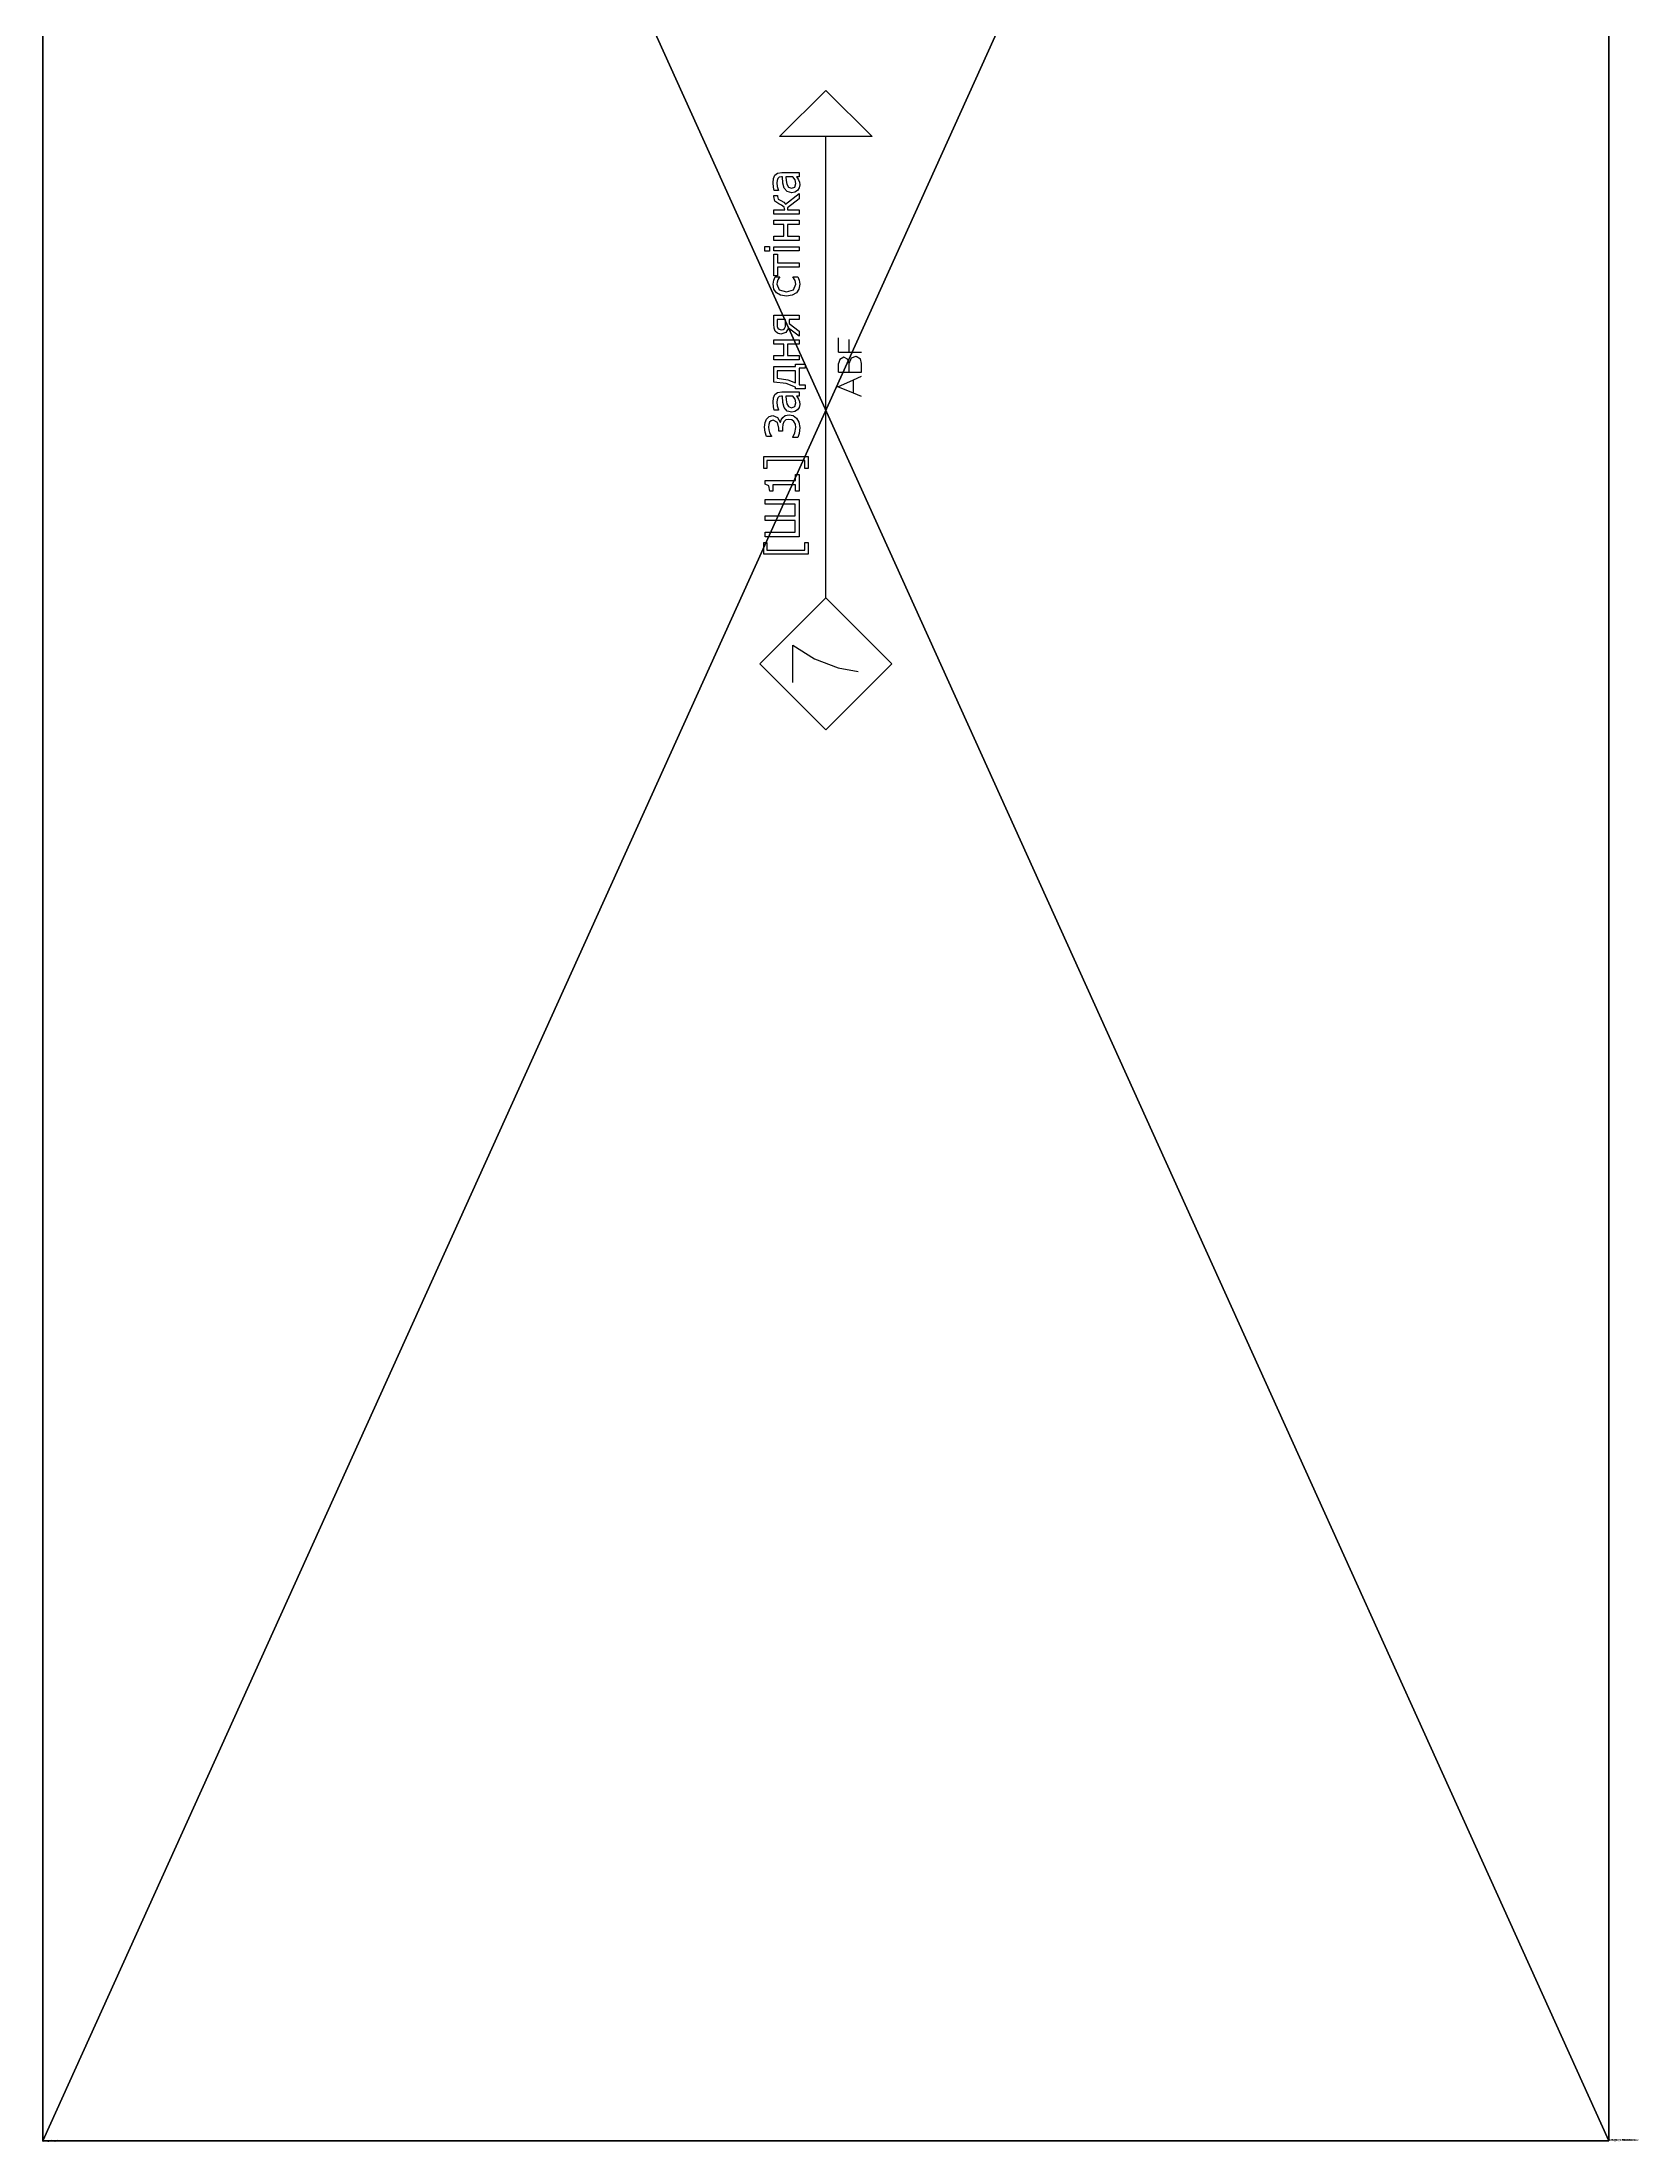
# Model space of a CAD drawing. Header units: millimetres. Extents: x -53597 to 18, y -2458 to 2097.
# Drawn here: x -949 to 18, y -1 to 1271 of the extents above; entities that cross this region are included whole.
import ezdxf

# ---------------------------------------------------------------- set-up
doc = ezdxf.new("R2010")
doc.units = ezdxf.units.MM
doc.header["$LTSCALE"] = 25.4
doc.layers.get('0').update_dxf_attribs({"true_color": 0xffffff})
doc.layers.add('ABF_cuttingLines', color=32, linetype='Continuous', true_color=0xcc6600)
doc.layers.add('ABF_Label', color=253, linetype='Continuous', true_color=0x9999cc)

# ---------------------------------------------------------------- blocks, each defined once
blk = doc.blocks.new('Group438#1')
at = {"layer": 'ABF_Label', "color": 0}
for p, q in [((-55.45, 6.86), (-55.45, 23.92)), ((-55.45, 23.92), (-50.9, 23.92)), ((-50.9, 22.67), (-53.92, 22.67)), ((-53.92, 22.67), (-53.92, 8.11)), ((-50.9, 23.92), (-50.9, 22.67)), ((-48.72, 10.29), (-48.72, 23.33)), ((-48.72, 23.33), (-46.98, 23.33)), ((-46.98, 23.33), (-46.98, 11.8)), ((-42.44, 11.8), (-42.44, 23.33)), ((-42.44, 23.33), (-40.71, 23.33)), ((-40.71, 23.33), (-40.71, 11.8)), ((-36.17, 11.8), (-36.17, 23.33)), ((-36.17, 23.33), (-34.44, 23.33)), ((-34.44, 23.33), (-34.44, 10.29)), ((-31.14, 21.55), (-29.16, 21.94)), ((-31.14, 20.36), (-31.14, 21.55)), ((-28.77, 20.36), (-31.14, 20.36)), ((-29.16, 21.94), (-28.45, 23.38)), ((-28.77, 11.62), (-28.77, 20.36)), ((-28.45, 23.38), (-27.09, 23.38)), ((-27.09, 23.38), (-27.09, 11.62)), ((-22.47, 22.67), (-22.47, 23.92)), ((-22.47, 23.92), (-17.91, 23.92)), ((-19.44, 22.67), (-22.47, 22.67)), ((-19.44, 8.11), (-19.44, 22.67)), ((-17.91, 23.92), (-17.91, 6.86)), ((-10.15, 22.82), (-8.53, 23.33)), ((-10.15, 20.9), (-10.15, 22.82)), ((-10.04, 20.9), (-10.15, 20.9)), ((-9.48, 21.23), (-10.04, 20.9)), ((-8.68, 21.62), (-9.48, 21.23)), ((-7.66, 21.93), (-8.68, 21.62)), ((-8.53, 23.33), (-6.51, 23.57)), ((-8.17, 16.64), (-8.17, 18.1)), ((-8.17, 18.1), (-6.98, 18.1)), ((-6.81, 16.64), (-8.17, 16.64)), ((-6.55, 22.05), (-7.66, 21.93)), ((-6.98, 18.1), (-4.76, 18.65)), ((-5.52, 16.52), (-6.81, 16.64)), ((-5.57, 21.97), (-6.55, 22.05)), ((-6.51, 23.57), (-4.77, 23.4)), ((-4.7, 21.65), (-5.57, 21.97)), ((-4.49, 16.12), (-5.52, 16.52)), ((-4.77, 23.4), (-3.44, 22.84)), ((-4.76, 18.65), (-3.92, 20.26)), ((-4.12, 21.09), (-4.7, 21.65)), ((-2.83, 18.59), (-4.68, 17.56)), ((-4.68, 17.56), (-4.68, 17.43)), ((-4.68, 17.43), (-3.73, 17.15)), ((-3.92, 20.26), (-4.12, 21.09)), ((-3.73, 17.15), (-2.79, 16.58)), ((-3.44, 22.84), (-2.46, 21.83)), ((-2.13, 20.44), (-2.83, 18.59)), ((-2.79, 16.58), (-2.06, 15.64)), ((-2.46, 21.83), (-2.13, 20.44)), ((0.01, 19.86), (1.31, 20.15)), ((0.01, 18.19), (0.01, 19.86)), ((0.11, 18.19), (0.01, 18.19)), ((1.65, 18.69), (0.11, 18.19)), ((1, 15.99), (2.94, 16.51)), ((1.31, 20.15), (3, 20.31)), ((2.99, 18.86), (1.65, 18.69)), ((2.94, 16.51), (5.36, 16.73)), ((3.92, 18.79), (2.99, 18.86)), ((3, 20.31), (4.69, 20.15)), ((4.69, 18.52), (3.92, 18.79)), ((4.69, 20.15), (5.94, 19.58)), ((5.19, 17.98), (4.69, 18.52)), ((5.36, 17.04), (5.19, 17.98)), ((5.36, 16.73), (5.36, 17.04)), ((5.94, 19.58), (6.74, 18.54)), ((6.74, 18.54), (7, 16.98)), ((7, 16.98), (7, 10.29)), ((10.2, 15.26), (10.73, 20.07)), ((10.73, 20.07), (16.73, 20.07)), ((12.28, 18.69), (11.68, 14.69)), ((15.08, 18.69), (12.28, 18.69)), ((15.08, 11.69), (15.08, 18.69)), ((16.73, 20.07), (16.73, 11.69)), ((19.32, 10.29), (19.32, 20.07)), ((19.32, 20.07), (20.97, 20.07)), ((20.97, 20.07), (20.97, 16.12)), ((25.4, 16.12), (25.4, 20.07)), ((25.4, 20.07), (27.05, 20.07)), ((27.05, 20.07), (27.05, 10.29)), ((29.21, 17.29), (29.53, 18.56)), ((29.77, 15.39), (29.21, 17.29)), ((29.53, 18.56), (30.39, 19.49)), ((30.39, 19.49), (31.5, 19.93)), ((31.06, 17.94), (30.9, 17.24)), ((30.9, 17.24), (31.01, 16.45)), ((31.01, 16.45), (31.41, 15.9)), ((31.54, 18.46), (31.06, 17.94)), ((31.5, 19.93), (32.98, 20.07)), ((32.17, 18.7), (31.54, 18.46)), ((33.07, 18.76), (32.17, 18.7)), ((32.98, 20.07), (36.51, 20.07)), ((34.86, 18.76), (33.07, 18.76)), ((34.86, 15.47), (34.86, 18.76)), ((36.51, 20.07), (36.51, 10.29)), ((43.82, 15.17), (44.17, 17.39)), ((44.17, 17.39), (45.09, 18.97)), ((45.09, 18.97), (46.53, 19.96)), ((46.3, 17.91), (45.53, 15.17)), ((48.36, 18.87), (46.3, 17.91)), ((46.53, 19.96), (48.38, 20.3)), ((49.25, 18.74), (48.36, 18.87)), ((48.38, 20.3), (49.94, 20.07)), ((50.06, 18.44), (49.25, 18.74)), ((49.94, 20.07), (51.27, 19.55)), ((50.73, 18.04), (50.06, 18.44)), ((51.18, 17.7), (50.73, 18.04)), ((51.27, 17.7), (51.18, 17.7)), ((51.27, 19.55), (51.27, 17.7)), ((51.61, 18.63), (51.61, 20.07)), ((51.61, 20.07), (59.92, 20.07)), ((54.94, 18.63), (51.61, 18.63)), ((54.94, 10.29), (54.94, 18.63)), ((59.92, 18.63), (56.59, 18.63)), ((56.59, 18.63), (56.59, 10.29)), ((59.92, 20.07), (59.92, 18.63)), ((61.07, 21.71), (61.07, 23.42)), ((61.07, 23.42), (62.94, 23.42)), ((62.94, 21.71), (61.07, 21.71)), ((61.18, 10.29), (61.18, 20.07)), ((61.18, 20.07), (62.83, 20.07)), ((62.83, 20.07), (62.83, 10.29)), ((62.94, 23.42), (62.94, 21.71)), ((65.24, 10.29), (65.24, 20.07)), ((65.24, 20.07), (66.89, 20.07)), ((66.89, 20.07), (66.89, 16.12)), ((71.32, 16.12), (71.32, 20.07)), ((71.32, 20.07), (72.97, 20.07)), ((72.97, 20.07), (72.97, 10.29)), ((75.34, 10.29), (75.34, 20.07)), ((75.34, 20.07), (76.99, 20.07)), ((76.99, 20.07), (76.99, 15.82)), ((78.08, 16.09), (78.85, 17.09)), ((78.85, 17.09), (79.06, 17.6)), ((79.06, 17.6), (79.25, 18.1)), ((79.25, 18.1), (80.32, 19.63)), ((80.54, 17.33), (79.97, 16.15)), ((80.32, 19.63), (82.09, 20.07)), ((81.13, 18.37), (80.54, 17.33)), ((82.16, 18.66), (81.13, 18.37)), ((82.09, 20.07), (82.54, 20.07)), ((82.54, 18.66), (82.16, 18.66)), ((82.54, 20.07), (82.54, 18.66)), ((84.39, 19.86), (85.69, 20.15)), ((84.39, 18.19), (84.39, 19.86)), ((84.49, 18.19), (84.39, 18.19)), ((86.03, 18.69), (84.49, 18.19)), ((85.38, 15.99), (87.32, 16.51)), ((85.69, 20.15), (87.38, 20.31)), ((87.37, 18.86), (86.03, 18.69)), ((87.32, 16.51), (89.74, 16.73)), ((88.3, 18.79), (87.37, 18.86)), ((87.38, 20.31), (89.08, 20.15)), ((89.08, 18.52), (88.3, 18.79)), ((89.08, 20.15), (90.32, 19.58)), ((89.57, 17.98), (89.08, 18.52)), ((89.74, 17.04), (89.57, 17.98)), ((89.74, 16.73), (89.74, 17.04)), ((90.32, 19.58), (91.12, 18.54)), ((91.12, 18.54), (91.38, 16.98)), ((91.38, 16.98), (91.38, 10.29)), ((-104.71, 12.66), (-90.38, 12.66)), ((-90.38, 12.66), (-95.67, 4.34)), ((-53.92, 8.11), (-50.9, 8.11)), ((-50.9, 8.11), (-50.9, 6.86)), ((-34.44, 10.29), (-48.72, 10.29)), ((-46.98, 11.8), (-42.44, 11.8)), ((-40.71, 11.8), (-36.17, 11.8)), ((-31.14, 10.29), (-31.14, 11.62)), ((-31.14, 11.62), (-28.77, 11.62)), ((-24.78, 10.29), (-31.14, 10.29)), ((-27.09, 11.62), (-24.78, 11.62)), ((-24.78, 11.62), (-24.78, 10.29)), ((-22.47, 6.86), (-22.47, 8.11)), ((-22.47, 8.11), (-19.44, 8.11)), ((-10.58, 10.8), (-10.58, 12.74)), ((-10.58, 12.74), (-10.46, 12.74)), ((-8.95, 10.3), (-10.58, 10.8)), ((-10.46, 12.74), (-8.75, 11.92)), ((-6.72, 10.05), (-8.95, 10.3)), ((-8.75, 11.92), (-6.74, 11.57)), ((-6.74, 11.57), (-5.47, 11.74)), ((-4.65, 10.36), (-6.72, 10.05)), ((-5.47, 11.74), (-4.41, 12.3)), ((-3.09, 11.25), (-4.65, 10.36)), ((-3.81, 15.39), (-4.49, 16.12)), ((-4.41, 12.3), (-3.77, 13.13)), ((-3.57, 14.27), (-3.81, 15.39)), ((-3.77, 13.13), (-3.57, 14.27)), ((-2.13, 12.56), (-3.09, 11.25)), ((-1.78, 14.18), (-2.13, 12.56)), ((-2.06, 15.64), (-1.78, 14.18)), ((-0.79, 13.13), (-0.36, 14.86)), ((-0.55, 11.88), (-0.79, 13.13)), ((0.08, 10.89), (-0.55, 11.88)), ((-0.36, 14.86), (1, 15.99)), ((1.03, 10.25), (0.08, 10.89)), ((1.34, 14.39), (0.91, 13.23)), ((0.91, 13.23), (1.38, 11.96)), ((2.18, 10.02), (1.03, 10.25)), ((2.43, 15.01), (1.34, 14.39)), ((1.38, 11.96), (2.77, 11.54)), ((3.32, 10.14), (2.18, 10.02)), ((3.88, 15.27), (2.43, 15.01)), ((2.77, 11.54), (4.18, 11.87)), ((4.17, 10.49), (3.32, 10.14)), ((5.36, 15.42), (3.88, 15.27)), ((4.82, 10.92), (4.17, 10.49)), ((4.18, 11.87), (5.36, 12.7)), ((5.36, 11.33), (4.82, 10.92)), ((5.36, 12.7), (5.36, 15.42)), ((5.36, 10.29), (5.36, 11.33)), ((7, 10.29), (5.36, 10.29)), ((8.19, 7.94), (8.19, 11.69)), ((8.19, 11.69), (8.84, 11.69)), ((8.84, 11.69), (10.2, 15.26)), ((16.17, 10.32), (9.72, 10.32)), ((9.72, 10.32), (9.72, 7.94)), ((11.68, 14.69), (10.46, 11.69)), ((10.46, 11.69), (15.08, 11.69)), ((16.17, 7.94), (16.17, 10.32)), ((16.73, 11.69), (17.7, 11.69)), ((17.7, 11.69), (17.7, 7.94)), ((20.97, 10.29), (19.32, 10.29)), ((20.97, 16.12), (25.4, 16.12)), ((25.4, 14.7), (20.97, 14.7)), ((20.97, 14.7), (20.97, 10.29)), ((25.4, 10.29), (25.4, 14.7)), ((27.05, 10.29), (25.4, 10.29)), ((28.41, 10.29), (31.56, 14.32)), ((30.33, 10.29), (28.41, 10.29)), ((31.56, 14.32), (29.77, 15.39)), ((33.23, 14.17), (30.33, 10.29)), ((31.41, 15.9), (32.16, 15.55)), ((32.16, 15.55), (33.13, 15.47)), ((33.13, 15.47), (34.86, 15.47)), ((34.86, 14.17), (33.23, 14.17)), ((34.86, 10.29), (34.86, 14.17)), ((36.51, 10.29), (34.86, 10.29)), ((44.15, 12.91), (43.82, 15.17)), ((45.09, 11.32), (44.15, 12.91)), ((46.53, 10.38), (45.09, 11.32)), ((45.53, 15.17), (46.28, 12.47)), ((46.28, 12.47), (48.36, 11.5)), ((48.38, 10.07), (46.53, 10.38)), ((48.36, 11.5), (49.89, 11.83)), ((49.24, 10.14), (48.38, 10.07)), ((49.99, 10.33), (49.24, 10.14)), ((49.89, 11.83), (51.18, 12.69)), ((50.66, 10.57), (49.99, 10.33)), ((51.27, 10.84), (50.66, 10.57)), ((51.18, 12.69), (51.27, 12.69)), ((51.27, 12.69), (51.27, 10.84)), ((56.59, 10.29), (54.94, 10.29)), ((62.83, 10.29), (61.18, 10.29)), ((66.89, 10.29), (65.24, 10.29)), ((66.89, 16.12), (71.32, 16.12)), ((71.32, 14.7), (66.89, 14.7)), ((66.89, 14.7), (66.89, 10.29)), ((71.32, 10.29), (71.32, 14.7)), ((72.97, 10.29), (71.32, 10.29)), ((76.99, 10.29), (75.34, 10.29)), ((76.99, 15.82), (78.08, 16.09)), ((77.81, 14.8), (76.99, 14.8)), ((76.99, 14.8), (76.99, 10.29)), ((81.17, 10.29), (77.81, 14.8)), ((79.97, 16.15), (79.23, 15.49)), ((79.23, 15.49), (83.22, 10.29)), ((83.22, 10.29), (81.17, 10.29)), ((83.59, 13.13), (84.02, 14.86)), ((83.83, 11.88), (83.59, 13.13)), ((84.46, 10.89), (83.83, 11.88)), ((84.02, 14.86), (85.38, 15.99)), ((85.41, 10.25), (84.46, 10.89)), ((85.72, 14.39), (85.29, 13.23)), ((85.29, 13.23), (85.76, 11.96)), ((86.56, 10.02), (85.41, 10.25)), ((86.81, 15.01), (85.72, 14.39)), ((85.76, 11.96), (87.15, 11.54)), ((87.7, 10.14), (86.56, 10.02)), ((88.26, 15.27), (86.81, 15.01)), ((87.15, 11.54), (88.56, 11.87)), ((88.55, 10.49), (87.7, 10.14)), ((89.74, 15.42), (88.26, 15.27)), ((89.2, 10.92), (88.55, 10.49)), ((88.56, 11.87), (89.74, 12.7)), ((89.74, 11.33), (89.2, 10.92)), ((89.74, 12.7), (89.74, 15.42)), ((89.74, 10.29), (89.74, 11.33)), ((91.38, 10.29), (89.74, 10.29)), ((-95.67, 4.34), (-99.13, -4.72)), ((-72.14, 0), (105.16, 0)), ((-50.9, 6.86), (-55.45, 6.86)), ((-17.91, 6.86), (-22.47, 6.86)), ((9.72, 7.94), (8.19, 7.94)), ((17.7, 7.94), (16.17, 7.94)), ((-99.13, -4.72), (-100.52, -12.45)), ((6.49, -10.57), (8.95, -4.58)), ((8.95, -4.58), (11.61, -10.57)), ((14.53, -4.88), (17.96, -4.88)), ((14.53, -4.88), (14.53, -8.98)), ((19.51, -5.38), (17.96, -4.88)), ((20.29, -6.84), (19.51, -5.38)), ((19.55, -8.25), (20.29, -6.84)), ((22.27, -4.79), (22.27, -8.97)), ((22.27, -4.79), (27.81, -4.79)), ((5.21, -13.72), (6.49, -10.57)), ((6.49, -10.57), (11.61, -10.57)), ((11.61, -10.57), (13.01, -13.72)), ((14.53, -8.98), (14.53, -13.72)), ((14.53, -8.98), (17.96, -8.98)), ((14.53, -13.72), (17.96, -13.72)), ((17.96, -8.98), (19.55, -8.25)), ((17.96, -8.98), (20.04, -9.9)), ((17.96, -13.72), (19.76, -13.36)), ((20.74, -11.59), (19.76, -13.36)), ((20.04, -9.9), (20.74, -11.59)), ((22.27, -8.97), (27.09, -8.97)), ((22.27, -8.97), (22.27, -13.72))]:
    blk.add_line(p, q, dxfattribs=at)
for points in [[(-72.14, 0, 0), (-97.54, -25.4, 0), (-122.94, 0, 0), (-97.54, 25.4, 0), (-72.14, 0, 0)], [(105.16, 17.78, 0), (122.94, 0, 0), (105.16, -17.78, 0), (105.16, 17.78, 0)]]:
    blk.add_polyline3d(points, close=True, dxfattribs=at)
blk = doc.blocks.new('Group457#1')
at = {"layer": 'ABF_cuttingLines', "color": 0}
blk.add_polyline3d([(948.5, 2096.5, 0), (0.5, 2096.5, 0), (0.5, 0.5, 0), (948.5, 0.5, 0), (948.5, 2096.5, 0)], close=True, dxfattribs=at)
blk = doc.blocks.new('_____ ______#2')
at = {"layer": 'ABF_cuttingLines', "color": 0}
for p, q in [((0.5, 2096.5), (0.5, 0.5)), ((0.5, 2096.5, 3), (0.5, 0.5, 3)), ((0.5, 2096.5), (0.5, 0.5)), ((0.5, 2096.5, 3), (0.5, 0.5, 3)), ((948.5, 0.5), (948.5, 2096.5)), ((948.5, 0.5, 3), (948.5, 2096.5, 3)), ((948.5, 0.5), (948.5, 2096.5)), ((948.5, 0.5, 3), (948.5, 2096.5, 3)), ((0.5, 0.5), (948.5, 0.5)), ((0.5, 0.5, 3), (948.5, 0.5, 3)), ((0.5, 0.5), (0.5, 0.5, 3)), ((0.5, 0.5), (948.5, 0.5)), ((0.5, 0.5, 3), (948.5, 0.5, 3)), ((0.5, 0.5), (0.5, 0.5, 3)), ((948.5, 0.5), (948.5, 0.5, 3)), ((948.5, 0.5), (948.5, 0.5, 3))]:
    blk.add_line(p, q, dxfattribs=at)
ref = blk.add_blockref('Group457#1', (0, 0, 3), dxfattribs=at)
ref.add_attrib('Skp_GroupInstanceName', '_ABF_cuttingLines', (0, 0), dxfattribs={"layer": '0', "height": 1})
at = {"layer": 'ABF_Label', "color": 0}
ref = blk.add_blockref('Group438#1', (474.5, 1048.5, 3), dxfattribs=dict(at, xscale=1.574803149606299, yscale=1.574803149606299, rotation=90))
ref.add_attrib('Skp_GroupInstanceName', '_ABF_Label', (0, 0), dxfattribs={"layer": '0', "height": 1})
at = {"color": 0}
mesh = blk.add_polyface(dxfattribs=at)
corners = [(948.5, 2096.5), (0.5, 0.5), (0.5, 2096.5), (948.5, 0.5)]
mesh.append_faces([[corners[k] for k in face] for face in [(0, 1, 2), (1, 0, 3)]], dxfattribs={"vtx0": -1, "color": 0})
at = {"color": 7, "true_color": 0xffffff}
mesh = blk.add_polyface(dxfattribs=at)
corners = [(948.5, 0.5, 3), (0.5, 2096.5, 3), (0.5, 0.5, 3), (948.5, 2096.5, 3)]
mesh.append_faces([[corners[k] for k in face] for face in [(0, 1, 2), (1, 0, 3)]], dxfattribs={"vtx0": -1, "color": 7})
at = {"color": 0}
mesh = blk.add_polyface(dxfattribs=at)
corners = [(0.5, 2096.5, 3), (0.5, 0.5), (0.5, 0.5, 3), (0.5, 2096.5)]
mesh.append_faces([[corners[k] for k in face] for face in [(0, 1, 2), (1, 0, 3)]], dxfattribs={"vtx0": -1, "color": 0})
mesh = blk.add_polyface(dxfattribs=at)
corners = [(948.5, 2096.5), (948.5, 0.5, 3), (948.5, 0.5), (948.5, 2096.5, 3)]
mesh.append_faces([[corners[k] for k in face] for face in [(0, 1, 2), (1, 0, 3)]], dxfattribs={"vtx0": -1, "color": 0})
mesh = blk.add_polyface(dxfattribs=at)
corners = [(948.5, 0.5, 3), (0.5, 0.5), (948.5, 0.5), (0.5, 0.5, 3)]
mesh.append_faces([[corners[k] for k in face] for face in [(0, 1, 2), (1, 0, 3)]], dxfattribs={"vtx0": -1, "color": 0})
blk = doc.blocks.new('_152684____0110_280010303_THICKNESS_3')
at = {"color": 0}
ref = blk.add_blockref('_____ ______#2', (-948.5, -0.5), dxfattribs=at)
ref.add_attrib('Skp_GroupInstanceName', '__7. [Ш1] Задня стінка', (0, 0), dxfattribs={"height": 1})
blk = doc.blocks.new('_____#31')
blk = doc.blocks.new('_____#40')
blk = doc.blocks.new('_201238___._KRONOSPAN_5981_PD__NEW_2800207018_THICKNESS_18')
at = {"color": 0}
ref = blk.add_blockref('_____#40', (-1765, 0), dxfattribs=at)
ref.add_attrib('Skp_GroupInstanceName', '__6. [Ш1] __Двері праві', (0, 0), dxfattribs={"height": 1})
ref = blk.add_blockref('_____#31', (-1758, 0), dxfattribs=at)
ref.add_attrib('Skp_GroupInstanceName', '__10. [Ш1] __Двері ліві', (0, 0), dxfattribs={"height": 1})
blk = doc.blocks.new('______#8')
blk = doc.blocks.new('______#9')
blk = doc.blocks.new('______#10')
blk = doc.blocks.new('______#11')
blk = doc.blocks.new('_____#20')
blk = doc.blocks.new('___#6')
blk = doc.blocks.new('___#7')
blk = doc.blocks.new('___#13')
blk = doc.blocks.new('___#14')
blk = doc.blocks.new('___#15')
blk = doc.blocks.new('_48501___EGGER_W_1000_ST9___2800207018__THICKNESS_18')
at = {"color": 0}
ref = blk.add_blockref('___#15', (-8388, -16.5), dxfattribs=at)
ref.add_attrib('Skp_GroupInstanceName', '__5. [Ш1] __Права боковина', (0, 0), dxfattribs={"height": 1})
ref = blk.add_blockref('___#14', (-8414, -16.5), dxfattribs=at)
ref.add_attrib('Skp_GroupInstanceName', '__8. [Ш1] __Ліва боковина', (0, 0), dxfattribs={"height": 1})
ref = blk.add_blockref('___#13', (-7168, -16.5), dxfattribs=at)
ref.add_attrib('Skp_GroupInstanceName', '__9. [Ш1] __Центр', (0, 0), dxfattribs={"height": 1})
ref = blk.add_blockref('___#7', (-6558, 950.5), dxfattribs=at)
ref.add_attrib('Skp_GroupInstanceName', '__3. [Ш1] __Кришка', (0, 0), dxfattribs={"height": 1})
ref = blk.add_blockref('___#6', (-5948, 950.5), dxfattribs=at)
ref.add_attrib('Skp_GroupInstanceName', '__4. [Ш1] __Дно', (0, 0), dxfattribs={"height": 1})
ref = blk.add_blockref('_____#20', (-5974, 932.5), dxfattribs=at)
ref.add_attrib('Skp_GroupInstanceName', '__11. [Ш1] __Полиця', (0, 0), dxfattribs={"height": 1})
ref = blk.add_blockref('______#11', (-4881, -18), dxfattribs=at)
ref.add_attrib('Skp_GroupInstanceName', '__13. Полиця', (0, 0), dxfattribs={"height": 1})
ref = blk.add_blockref('______#10', (-4423, -18), dxfattribs=at)
ref.add_attrib('Skp_GroupInstanceName', '__14. Полиця', (0, 0), dxfattribs={"height": 1})
ref = blk.add_blockref('______#9', (-3965, -18), dxfattribs=at)
ref.add_attrib('Skp_GroupInstanceName', '__12. Полиця', (0, 0), dxfattribs={"height": 1})
ref = blk.add_blockref('______#8', (-3507, -18), dxfattribs=at)
ref.add_attrib('Skp_GroupInstanceName', '__15. Полиця', (0, 0), dxfattribs={"height": 1})
blk = doc.blocks.new('Group441#1')

msp = doc.modelspace()

# ---------------------------------------------------------------- block references
at = {"color": 0}
ref = msp.add_blockref('_201238___._KRONOSPAN_5981_PD__NEW_2800207018_THICKNESS_18', (0, 0), dxfattribs=at)
ref.add_attrib('Skp_ComponentInstanceName', 'ABF_Flatten', (0, 0), dxfattribs={"height": 0.2})
ref = msp.add_blockref('_152684____0110_280010303_THICKNESS_3', (0, 0), dxfattribs=at)
ref.add_attrib('Skp_ComponentInstanceName', 'ABF_Flatten', (0, 0), dxfattribs={"height": 0.2})
ref = msp.add_blockref('_48501___EGGER_W_1000_ST9___2800207018__THICKNESS_18', (0, 0), dxfattribs=at)
ref.add_attrib('Skp_ComponentInstanceName', 'ABF_Flatten', (0, 0), dxfattribs={"height": 0.2})
ref = msp.add_blockref('Group441#1', (0, 0), dxfattribs=at)
ref.add_attrib('Skp_GroupInstanceName', 'ABF_Flatten', (0, 0), dxfattribs={"height": 1})

doc.saveas('drawing.dxf')
